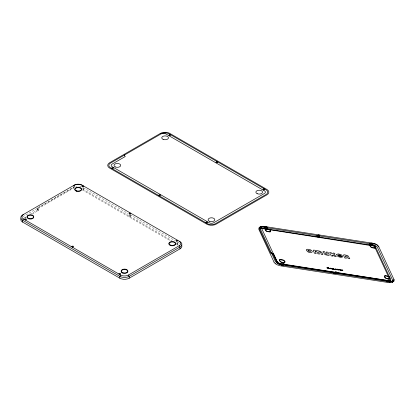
<?xml version="1.0" encoding="UTF-8"?>
<svg xmlns="http://www.w3.org/2000/svg" width="415" height="415" viewBox="0 0 415 415"><rect width="100%" height="100%" fill="white"/><g stroke="black" fill="none" stroke-linecap="round" stroke-linejoin="round"><path stroke-width="0.31" stroke-dasharray="2.08 1.56" d="M37.412 209.43L37.412 208.46M38.273 209.471L38.273 210.441M32.168 214.093L38.113 210.659A0.54 0.311 0 0 0 38.113 210.223L37.884 210.089A1.619 0.934 0 0 1 37.884 208.766L37.884 207.801L74.202 186.833A3.128 1.805 0 0 1 76.734 186.314M22.701 216.739L73.512 187.404A6.583 3.797 0 0 1 76.697 186.387M37.884 208.766L74.202 187.803L74.202 186.833M24.226 218.456A3.128 1.805 0 0 1 25.144 217.18L26.223 216.557M30.01 214.373L38.113 209.694A0.54 0.311 0 0 0 38.113 209.253L37.884 209.119A1.619 0.934 0 0 1 37.884 207.801M24.781 218.404A3.128 1.805 0 0 1 25.144 218.15L26.223 217.527M83.379 187.725L128.048 213.518M130.284 214.809L175.509 240.918M177.745 242.21L179.975 243.496M82.538 189.09L171.95 240.71M176.417 243.294L177.537 243.937A3.128 1.805 0 0 1 178.388 244.845M82.538 190.06L170.269 240.716M176.417 244.264L177.537 244.907A3.128 1.805 0 0 1 177.9 245.161M177.864 242.36L177.864 243.455M177.537 243.937L177.537 244.907M130.813 214.648L130.813 216.288A0.861 0.498 0 0 1 129.516 216.718A0.861 0.498 0 0 1 129.516 215.857A0.861 0.498 0 0 1 130.813 216.288M129.086 214.648L129.086 216.288M83.763 188.031L83.763 189.121A0.861 0.498 0 0 1 82.476 189.556M73.512 185.557L73.512 187.404M38.113 209.253L38.113 210.659M37.884 209.119L37.884 210.089M25.144 217.18L25.144 218.15M79.779 186.408A6.583 3.797 0 0 1 81.444 186.797M176.391 243.102A0.861 0.498 0 0 1 177.61 243.102A0.861 0.498 0 0 1 177.61 243.807A0.861 0.498 0 0 1 176.391 243.807M82.476 188.685A0.861 0.498 0 0 1 83.763 189.121"/><path stroke-width="0.62" d="M335.502 269.065L335.761 269.164M23.468 214.451A5.504 3.175 0 0 0 23.468 218.944L22.701 220.261L22.701 222.113L119.857 278.206A6.583 3.797 0 0 0 129.169 278.206L179.975 248.87A6.583 3.797 0 0 0 181.537 244.933M179.213 241.208A5.504 3.175 0 0 1 179.213 245.701L128.406 275.036A5.504 3.175 0 0 1 120.625 275.036L119.857 276.359L119.857 278.206M334.988 273.646L334.91 273.267A1.432 0.825 0 0 0 334.423 272.992L333.733 272.966L333.779 273.366A1.432 0.825 0 0 0 334.262 273.641C335.221 273.978 337.405 272.966 336.84 272.157A1.432 0.825 0 0 0 336.358 271.877L335.704 271.83L333.733 272.966M266.082 226.886L266.129 227.285A1.432 0.825 0 0 0 266.617 227.565L267.286 227.602L267.302 227.228A1.432 0.825 0 0 0 266.778 226.912C265.916 226.6 263.592 227.482 264.199 228.4A1.432 0.825 0 0 0 264.682 228.681L265.335 228.722L267.307 227.591M369.08 244.259L369.158 244.637A1.432 0.825 0 0 0 369.646 244.917C370.579 245.239 372.815 244.305 372.219 243.429A1.432 0.825 0 0 0 371.736 243.149C370.901 242.718 367.908 244.368 369.807 244.264A1.432 0.825 0 0 1 370.289 244.544L370.351 244.933M335.528 269.003L336.358 269.231M327.845 268.074L327.202 268.308L326.859 267.571L327.876 268.002M265.408 228.681L265.367 228.343A1.432 0.825 0 0 0 264.843 228.027L264.194 227.98M318.611 235.404L318.564 235.004L319.254 235.03A1.432 0.825 0 0 1 319.742 235.31C320.396 236.057 317.807 237.541 317.812 236.426A1.432 0.825 0 0 0 317.325 236.145L316.655 236.109L316.676 236.519M386.183 281.105L386.261 281.484A1.432 0.825 0 0 0 386.744 281.759C387.698 282.096 389.913 281.085 389.322 280.275A1.432 0.825 0 0 0 388.834 279.995C388.087 279.56 384.99 281.214 386.905 281.111A1.432 0.825 0 0 1 387.392 281.391L387.434 281.785M336.28 269.413C336.98 269.854 335.035 270.004 336.026 269.345M317.854 236.825L317.164 236.799A1.432 0.825 0 0 1 316.681 236.519M283.17 263.743L283.227 264.132A1.432 0.825 0 0 0 283.715 264.407L284.405 264.433L284.363 264.039A1.432 0.825 0 0 0 283.876 263.758C283.025 263.452 280.701 264.319 281.297 265.242A1.432 0.825 0 0 0 281.785 265.522L282.433 265.569L284.322 264.485M388.144 279.969L388.191 280.369A1.432 0.825 0 0 0 388.673 280.649L390.157 280.639A1.084 0.628 0 0 0 390.468 280.519A1.084 0.628 0 0 0 390.681 280.338L390.723 279.622L375.539 246.904L374.771 246.059A5.369 3.102 0 0 0 373.868 245.535L260.843 228.053A1.084 0.628 0 0 0 260.319 228.354L260.158 228.447A1.084 0.628 0 0 0 259.634 228.748L259.531 229.277A2.656 1.536 0 0 0 259.593 229.469L270.746 253.212A2.739 1.582 0 0 0 271.441 253.612L272.359 253.835A0.83 0.477 0 0 1 272.826 254.094M332.342 268.489L332.996 268.723M392.735 281.863A2.319 1.338 0 0 1 392.206 282.335L393.985 281.188L394.126 279.814L378.656 246.474L377.313 244.99A9.446 5.452 0 0 0 375.715 244.072L373.152 243.294L263.935 226.398C262.083 225.952 257.99 226.792 258.83 229.35L274.014 262.067M318.549 235.015L316.655 236.109M282.475 265.548L282.428 265.149A1.432 0.825 0 0 0 281.946 264.874L281.256 264.848M371.062 243.112L371.088 243.522A1.432 0.825 0 0 0 371.575 243.802L372.265 243.828M335.683 271.841L335.709 272.25A1.432 0.825 0 0 0 336.197 272.525L336.824 272.582M260.698 226.699L259.992 227.539L260.138 228.592L275.321 261.315L276.93 263.084A11.298 6.521 0 0 0 278.839 264.184L281.904 265.112L390.266 281.878L393.539 281.562M270.201 231.809L270.476 231.648M284.472 262.56L284.436 262.581A1.141 0.659 0 0 0 284.929 262.264L285.048 261.512L284.202 260.547A5.743 3.315 0 0 0 283.232 259.987L280.348 259.541A1.141 0.659 0 0 0 279.835 259.811L279.715 260.563L280.561 261.528A5.743 3.315 0 0 0 281.531 262.088L283.32 262.591L284.747 262.404M265.444 229.09L265.745 228.919M259.852 228.572L260.537 228.177M279.705 259.852L280.016 259.671M259.375 227.462L261.637 227.057A5.333 3.076 0 0 1 262.628 227.155L370.994 243.921L372.302 243.164L375.368 244.093A11.298 6.521 0 0 1 377.276 245.192L378.885 246.961M370.393 245.332L370.704 245.156A1.157 0.669 0 0 1 371.036 245.021L373.92 245.467A5.743 3.315 0 0 1 374.89 246.028L375.736 246.998L375.617 247.75A1.141 0.659 0 0 1 375.103 248.02L372.219 247.573A5.743 3.315 0 0 1 371.249 247.013L370.403 246.043L370.522 245.291A1.141 0.659 0 0 1 370.704 245.156M384.663 276.089L384.975 275.908M389.784 280.913L390.468 280.519M275.544 263.784A11.241 6.49 0 0 0 277.744 265.035L280.597 265.87L388.959 282.631L390.266 281.878M333.354 269.205L332.674 269.112A0.731 0.42 0 0 1 332.425 268.904L332.674 268.941M319.783 235.71L319.094 235.684A1.432 0.825 0 0 1 318.611 235.404M392.206 282.33L388.959 282.631M331.59 268.671L331.865 268.578M340.212 270.004L340.482 269.911M341.291 270.17L341.561 270.077M331.637 268.764L331.907 268.671M340.253 270.098L340.528 270.004M341.332 270.264L341.607 270.17M385.525 275.882L385.156 275.918A1.261 0.726 0 0 0 384.835 276.006M389.353 280.711L389.244 280.701A2.656 1.536 0 0 1 388.917 280.665L279.093 263.458A5.369 3.102 0 0 1 278.185 262.934L277.422 262.093L273.516 253.695A0.83 0.477 0 0 0 273.044 253.441L272.126 253.217A2.739 1.582 0 0 1 271.436 252.818L271.135 252.455M333.017 269.112L332.742 269.024M264.786 226.533C263.561 226.185 260.853 226.533 261.611 228.364L276.795 261.087L278.138 262.565A9.446 5.452 0 0 0 279.736 263.484L282.299 264.262L390.66 281.028C391.89 281.37 394.598 281.028 393.84 279.191M388.051 278.797L389.379 278.771A1.141 0.659 0 0 0 389.887 278.501L390.007 277.749L389.161 276.784A5.743 3.315 0 0 0 388.196 276.224L385.307 275.778A1.141 0.659 0 0 0 384.793 276.048L384.674 276.8L385.468 277.728A5.737 3.315 0 0 0 386.375 278.273L388.009 278.792M327.352 267.753L327.461 267.991M370.994 243.921L374.107 244.866A11.278 6.51 0 0 1 376.026 245.991A8.611 4.975 0 0 1 377.598 247.714L392.761 280.436M332.659 268.707L333.401 269.133M23.468 218.944L120.625 275.036M284.633 261.486L283.891 260.724A5.743 3.315 0 0 0 282.921 260.163L280.037 259.717A1.141 0.659 0 0 0 279.523 259.987L279.404 260.739L280.25 261.709A5.743 3.315 0 0 0 281.22 262.27L284.104 262.716A1.131 0.654 0 0 0 284.56 262.498M272.831 254.094L276.738 262.488L277.5 263.333A5.369 3.102 0 0 0 278.408 263.857L388.233 281.059A2.656 1.536 0 0 0 388.559 281.1L389.472 281.038A1.084 0.628 0 0 0 389.996 280.732L390.038 280.016L374.854 247.299L374.086 246.458A5.369 3.102 0 0 0 373.178 245.934L261.403 228.426L260.283 228.406L260.215 228.883A2.656 1.536 0 0 0 260.283 229.075M179.213 245.701L179.975 247.024L179.975 248.87M128.406 275.036L129.169 276.359L129.169 278.206M332.316 268.588L332.851 268.894A0.934 0.54 0 0 1 333.058 268.967M73.512 185.557A6.583 3.797 0 0 1 82.818 185.557M22.701 222.113A6.583 3.797 0 0 1 20.942 218.575M389.535 278.719A1.229 0.711 0 0 0 389.659 278.584L389.763 278.211A2.729 1.572 0 0 0 389.586 277.723L388.85 276.961A5.743 3.315 0 0 0 387.885 276.4L386.324 275.933A2.464 1.421 0 0 0 385.525 275.876M270.305 231.731A1.229 0.711 0 0 0 270.424 231.596L270.528 231.217A2.729 1.572 0 0 0 270.357 230.735L269.62 229.972A5.743 3.315 0 0 0 268.65 229.412L267.089 228.94A2.464 1.421 0 0 0 266.29 228.888L265.922 228.93A1.261 0.726 0 0 0 265.605 229.018A1.141 0.659 0 0 0 265.252 229.236L265.133 229.988L265.979 230.953A5.743 3.315 0 0 0 266.944 231.513L269.833 231.959A1.131 0.654 0 0 0 270.284 231.741M389.519 278.735A1.131 0.654 0 0 1 389.068 278.953L386.178 278.507A5.743 3.315 0 0 1 385.208 277.946L384.363 276.976L384.482 276.229A1.141 0.659 0 0 1 384.84 276.006M392.72 280.447A4.233 2.443 0 0 1 392.839 281.769M284.576 262.482A1.229 0.711 0 0 0 284.695 262.347L284.799 261.974A2.729 1.572 0 0 0 284.628 261.486M275.57 263.769A8.611 4.975 0 0 1 273.993 262.072M124.832 154.738A1.619 0.934 0 0 0 124.832 156.056L125.06 156.19A0.54 0.311 0 0 1 125.06 156.631L112.092 164.117A3.128 1.805 0 0 0 112.092 166.674L209.248 222.767A3.128 1.805 0 0 0 213.673 222.767L264.485 193.432A3.128 1.805 0 0 0 264.485 190.874L165.569 133.77A3.128 1.805 0 0 0 161.144 133.77M332.239 268.93C331.175 269.641 331.201 267.239 332.239 268.93M340.855 270.264C339.761 270.995 339.823 268.562 340.855 270.279M341.934 270.43C340.98 271.218 340.803 268.723 341.934 270.43M315.291 251.464L316.209 253.56L314.539 253.3L313.201 250.411L313.813 250.058C317.05 251.153 321.962 250.022 322.88 254.592L321.215 254.333C321.713 251.806 316.37 250.354 319.545 254.073L317.88 253.814C317.786 252.834 316.572 250.608 315.291 251.464M375.487 247.516L375.383 247.833A1.229 0.711 0 0 1 375.264 247.968A1.131 0.654 0 0 1 375.124 248.066A1.157 0.669 0 0 1 374.792 248.196L371.907 247.75A5.743 3.315 0 0 1 370.937 247.195L370.092 246.225L370.211 245.473A1.141 0.659 0 0 1 370.569 245.249A1.261 0.726 0 0 1 370.886 245.166L371.254 245.125A2.464 1.421 0 0 1 372.048 245.182L373.609 245.649A5.743 3.315 0 0 1 374.579 246.209L375.321 246.972A2.729 1.572 0 0 1 375.492 247.459L375.487 247.516M265.382 229.407L266.29 230.776A5.743 3.315 0 0 0 267.255 231.337L270.144 231.783A1.141 0.659 0 0 0 270.658 231.513L270.777 230.761L269.932 229.791A5.743 3.315 0 0 0 268.962 229.23L266.072 228.784A1.141 0.659 0 0 0 265.564 229.054L265.382 229.407M306.374 249.897L307.365 251.48A6.355 3.668 0 0 0 308.433 252.102C309.938 253.482 314.212 252.367 311.395 250.39A6.355 3.668 0 0 0 310.321 249.773L307.821 249.192L306.374 249.897M308.091 250.489L308.423 251.096A2.687 1.551 0 0 0 309.102 251.49L310.503 251.583L310.337 250.774A2.687 1.551 0 0 0 309.657 250.385L308.604 250.193L308.091 250.489M327.248 254.047L326.2 254.156A1.769 1.022 0 0 1 325.692 253.845L324.655 251.734L322.984 251.474L324.655 254.255A5.447 3.144 0 0 0 325.578 254.789L328.721 255.495L329.334 255.142L327.99 252.253L326.325 251.993L327.248 254.047M336.617 254.571L337.603 256.159A6.355 3.668 0 0 0 338.676 256.776L340.404 257.3L341.986 257.238A1.25 0.721 0 0 0 342.417 256.994L342.593 256.745L340.829 256.195A0.54 0.311 0 0 1 340.606 256.32L339.688 256.278A2.542 1.468 0 0 1 338.562 255.671L341.789 256.174L342.396 255.822L341.633 255.069A6.365 3.673 0 0 0 340.679 254.504L338.064 253.871L336.617 254.571M345.534 256.143L346.452 258.234L344.782 257.98L343.438 255.09L344.051 254.737L347.199 255.443A5.447 3.144 0 0 1 348.118 255.972L349.788 258.753L348.118 258.493L347.085 256.382A1.769 1.022 0 0 0 346.572 256.071L345.545 256.102M338.339 255.147L340.689 255.557A2.609 1.51 0 0 0 339.766 255.018L338.624 254.914A0.54 0.311 0 0 0 338.417 255.028L338.339 255.147M330.641 268.334L330.771 268.604L330.641 268.334M337.105 269.33L337.234 269.605L337.105 269.33M330.553 268.142C329.738 268.956 332.088 269.174 330.796 268.178L330.553 268.142M337.016 269.143C336.207 269.958 338.552 270.175 337.26 269.179L337.016 269.143M160.46 133.376L109.648 162.706A6.583 3.797 0 0 0 109.378 167.919L206.805 224.173A6.583 3.797 0 0 0 216.116 224.173L266.923 194.843A6.583 3.797 0 0 0 266.923 189.468L169.481 133.22A6.583 3.797 0 0 0 160.46 133.376M161.222 133.812L110.411 163.147A5.504 3.175 0 0 0 110.411 167.639L207.567 223.737A5.504 3.175 0 0 0 215.349 223.737L266.16 194.402A5.504 3.175 0 0 0 266.16 189.909L169.004 133.812A5.504 3.175 0 0 0 161.222 133.812M74.275 185.116L22.701 214.892A6.583 3.797 0 0 0 22.701 220.261L119.857 276.359A6.583 3.797 0 0 0 129.169 276.359L179.975 247.024A6.583 3.797 0 0 0 179.975 241.649L82.056 185.116A5.504 3.175 0 0 0 74.275 185.116M333.416 253.088L331.777 253.731L331.331 252.766L329.66 252.507L331.227 255.879L332.892 256.138L332.446 255.173L332.866 255.241L334.978 256.46L336.233 256.657L335.932 256.014L333.639 254.691L334.962 253.923L334.666 253.285L333.416 253.088M342.52 269.994L342.017 270.025L342.878 270.73L342.536 269.994M328.794 267.872L327.938 267.737L328.281 268.474L329.137 268.609L328.374 268.189C329.66 268.375 327.388 267.82 328.794 267.872M333.572 268.609L333.665 269.309L334.511 269.439L333.862 269.231L333.572 268.609M338.412 269.356L337.675 269.242L338.012 269.983L338.754 270.098L338.412 269.356M330.029 268.391L329.297 268.277L330.029 268.391M335.413 269.226L334.682 269.112L335.413 269.226M339.724 269.89L338.993 269.776L339.724 269.89M170.601 245.125A3.346 1.93 0 0 0 175.618 243.455A3.346 1.93 0 0 0 170.601 241.779A3.346 1.93 0 0 0 170.601 245.125M170.601 245.566A3.346 1.93 0 0 0 175.618 243.896A3.346 1.93 0 0 0 170.601 242.22A3.346 1.93 0 0 0 170.601 245.566M119.276 274.159A0.861 0.498 0 0 0 120.641 273.807A0.861 0.498 0 0 0 119.432 273.303A0.861 0.498 0 0 0 119.276 274.159M176.494 241.125A0.861 0.498 0 0 0 177.859 240.773A0.861 0.498 0 0 0 176.65 240.269A0.861 0.498 0 0 0 176.494 241.125M129.516 213.99A0.861 0.498 0 0 0 130.813 213.559A0.861 0.498 0 0 0 129.516 213.123A0.861 0.498 0 0 0 129.516 213.99M72.298 247.024A0.861 0.498 0 0 0 73.595 246.593A0.861 0.498 0 0 0 72.298 246.162A0.861 0.498 0 0 0 72.298 247.024M25.248 219.857A0.861 0.498 0 0 0 26.539 219.426A0.861 0.498 0 0 0 25.248 218.996A0.861 0.498 0 0 0 25.248 219.857M82.466 186.823A0.861 0.498 0 0 0 83.763 186.392A0.861 0.498 0 0 0 82.466 185.962A0.861 0.498 0 0 0 82.466 186.823M28.734 218.368A3.346 1.93 0 0 0 33.755 216.697A3.346 1.93 0 0 0 28.734 215.022A3.346 1.93 0 0 0 28.734 218.368M28.734 218.809A3.346 1.93 0 0 0 33.755 217.138A3.346 1.93 0 0 0 28.734 215.463A3.346 1.93 0 0 0 28.734 218.809M76.495 190.796A3.346 1.93 0 0 0 81.511 189.121A3.346 1.93 0 0 0 76.495 187.45A3.346 1.93 0 0 0 76.495 190.796M76.495 191.237A3.346 1.93 0 0 0 81.511 189.562A3.346 1.93 0 0 0 76.495 187.891A3.346 1.93 0 0 0 76.495 191.237M122.84 272.697A3.346 1.93 0 0 0 127.856 271.026A3.346 1.93 0 0 0 122.84 269.356A3.346 1.93 0 0 0 122.84 272.697M122.84 273.137A3.346 1.93 0 0 0 127.856 271.467A3.346 1.93 0 0 0 122.84 269.797A3.346 1.93 0 0 0 122.84 273.137M209.788 221.397A3.346 1.93 0 0 0 214.804 219.727A3.346 1.93 0 0 0 209.788 218.051A3.346 1.93 0 0 0 209.788 221.397M163.152 139.388A3.346 1.93 0 0 0 168.438 138.024A3.346 1.93 0 0 0 163.749 136.058A3.346 1.93 0 0 0 163.152 139.388M115.391 166.96A3.346 1.93 0 0 0 120.682 165.595A3.346 1.93 0 0 0 115.993 163.635A3.346 1.93 0 0 0 115.391 166.96M169.413 135.523A0.861 0.498 0 0 0 170.705 135.093A0.861 0.498 0 0 0 169.413 134.662A0.861 0.498 0 0 0 169.413 135.523M112.195 168.557A0.861 0.498 0 0 0 113.487 168.127A0.861 0.498 0 0 0 112.195 167.696A0.861 0.498 0 0 0 112.195 168.557M159.246 195.724A0.861 0.498 0 0 0 160.543 195.294A0.861 0.498 0 0 0 159.246 194.858A0.861 0.498 0 0 0 159.246 195.724M216.391 162.659A0.861 0.498 0 0 0 217.756 162.306A0.861 0.498 0 0 0 216.542 161.803A0.861 0.498 0 0 0 216.391 162.659M263.515 189.852A0.861 0.498 0 0 0 264.812 189.422A0.861 0.498 0 0 0 263.515 188.991A0.861 0.498 0 0 0 263.515 189.852M206.297 222.886A0.861 0.498 0 0 0 207.593 222.456A0.861 0.498 0 0 0 206.297 222.025A0.861 0.498 0 0 0 206.297 222.886M257.259 193.717A3.346 1.93 0 0 0 262.545 192.353A3.346 1.93 0 0 0 257.855 190.392A3.346 1.93 0 0 0 257.259 193.717"/></g></svg>
